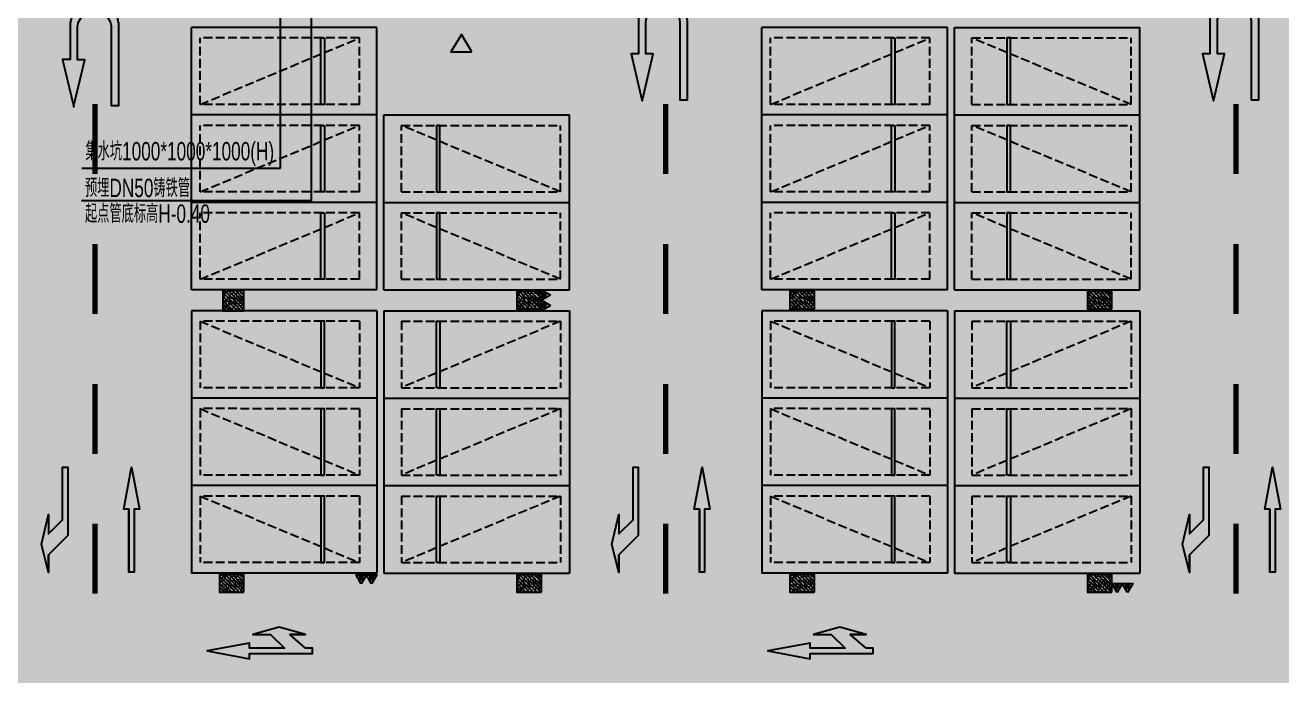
# Model space of a CAD drawing. Extents: x -1338203 to 1886333, y -530034 to 1031844.
# Drawn here: x 766907 to 802815, y -369192 to -350583 of the extents above; entities that cross this region are included whole.
import ezdxf

# ---------------------------------------------------------------- set-up
doc = ezdxf.new("R2010")
doc.units = 0
doc.header["$LTSCALE"] = 1000
doc.header["$MEASUREMENT"] = 0
doc.linetypes.add('A-001-平面B2$0$__DASH', pattern=[0.35, 0.25, -0.1])
for name, color, linetype in [('A-FIRE', 7, 'Continuous'), ('p-a-regular', 5, 'Continuous'), ('S001地下二墙柱$0$S001地下二墙柱$0$0S-CC-LINE', 52, 'Continuous'), ('S001地下二墙柱$0$S001地下二墙柱$0$0S-CW-HATCH', 251, 'Continuous'), ('S001地下二墙柱$0$S001地下二墙柱$0$0S-CW-HATCH-UP', 251, 'Continuous'), ('中心线', 42, 'Continuous'), ('地面指向箭头', 7, 'Continuous'), ('负二层消火栓$0$负二层消火栓$1$0P-EQUIP-FH', 7, 'Continuous'), ('负二层集水坑及排水沟$0$负二层集水坑及排水沟$0$0P-A-LEAD', 3, 'Continuous')]:
    doc.layers.add(name, color=color, linetype=linetype)
doc.layers.add('p-a-regular-deadend', color=6, linetype='Continuous', true_color=0xff00ff)
doc.layers.add('p-a-regular-narrow', color=7, linetype='Continuous', true_color=0x9600ff)
doc.layers.add('p-h-walkable', color=7, linetype='Continuous', lineweight=70, true_color=0xf0f0f0)
doc.styles.add('负二层集水坑及排水沟$0$负二层集水坑及排水沟$0$AAD-TXT', font='AAD-TXT.shx', dxfattribs={"width": 0.7, "height": 3, "bigfont": 'AAD-HZTXT.shx'})

# ---------------------------------------------------------------- blocks, each defined once
blk = doc.blocks.new('负二层集水坑及排水沟')
at = {"layer": '负二层集水坑及排水沟$0$负二层集水坑及排水沟$0$0P-A-LEAD'}
for p, q in [((8712, -185780), (8712, -191995)), ((7831, -186540), (7831, -191068)), ((7831, -191068), (2159, -191068)), ((8712, -191995), (2147, -191995))]:
    blk.add_line(p, q, dxfattribs=at)
at = {"layer": '负二层集水坑及排水沟$0$负二层集水坑及排水沟$0$0P-A-LEAD', "color": 7, "style": '负二层集水坑及排水沟$0$负二层集水坑及排水沟$0$AAD-TXT', "width": 0.7}
for s, p in [('集水坑1000*1000*1000(H)', (2264, -190840)), ('预埋DN50铸铁管', (2252, -191890)), ('起点管底标高H-0.40', (2252, -192625))]:
    blk.add_text(s, height=525, dxfattribs=at).set_placement(p)
blk = doc.blocks.new('负二层消火栓$0$负二层消火栓$1$$TwtSys$00000546')
h = blk.add_hatch()
h.set_pattern_fill('ANSI31', color=256, scale=200, style=0)
h.set_pattern_definition([(45, (-38543.802, -6670.83), (-17.67767, 17.67767), [])])
h.paths.add_polyline_path([(-65, 174), (65, 174), (65, 44), (-65, 44)])
for points in [[(0, 344), (-198, 0), (198, 0)], [(-65, 174), (65, 174), (65, 44), (-65, 44)]]:
    blk.add_lwpolyline(points, close=True)
blk = doc.blocks.new('负二层消火栓')
at = {"layer": '负二层消火栓$0$负二层消火栓$1$0P-EQUIP-FH', "xscale": -0.75, "yscale": 0.75, "zscale": 0.75}
for p, rotation in [((15291, -194691), 270), ((15291, -194989), 270), ((10145, -202690), 180), ((10442, -202690), 180), ((31740, -202940), 180), ((32038, -202940), 180)]:
    blk.add_blockref('负二层消火栓$0$负二层消火栓$1$$TwtSys$00000546', p, dxfattribs=dict(at, rotation=rotation))
blk = doc.blocks.new('左转或右转')
at = {"layer": '地面指向箭头'}
blk.add_hatch(color=251, dxfattribs=at).paths.add_polyline_path([(3221046, 2451667), (3221247, 2450864), (3221247, 2451366), (3221799, 2451918), (3221799, 2453874), (3221648, 2453874), (3221648, 2452369), (3221247, 2451968), (3221247, 2452519)])
at = {"layer": '地面指向箭头', "color": 251}
blk.add_lwpolyline([(3221247, 2450864), (3221046, 2451667), (3221247, 2452519), (3221247, 2451968), (3221648, 2452369), (3221648, 2453874), (3221799, 2453874), (3221799, 2451918), (3221247, 2451366), (3221247, 2450864), (3221247, 2451366)], dxfattribs=at)
blk = doc.blocks.new('JTDT')
at = {"layer": 'A-FIRE'}
h = blk.add_hatch(color=251, dxfattribs=at)
h.dxf.hatch_style = 1
h.paths.add_polyline_path([(189165, 82916), (189162, 82988), (189159, 82988), (189147, 83060), (189144, 83075), (189126, 83123), (189114, 83162), (189105, 83180), (189081, 83230), (189072, 83245), (189057, 83269), (189036, 83299), (189024, 83317), (189021, 83320), (189021, 83323), (188961, 83389), (188893, 83449), (188818, 83500), (188734, 83542), (188650, 83571), (188561, 83586), (188468, 83592), (188378, 83586), (188288, 83571), (188202, 83542), (188118, 83500), (188043, 83449), (187974, 83389), (187915, 83323), (187915, 83320), (187912, 83317), (187900, 83299), (187882, 83269), (187864, 83245), (187858, 83230), (187831, 83180), (187822, 83162), (187810, 83123), (187795, 83075), (187789, 83060), (187777, 82988), (187771, 82916), (187771, 82895), (187771, 82839), (187771, 81938), (187559, 81938), (187559, 81935), (187867, 80625), (187876, 80592), (187882, 80625), (188190, 81935), (187983, 81935), (187983, 81938), (187983, 82839), (187986, 82895), (187989, 82916), (188007, 82988), (188037, 83060), (188046, 83075), (188076, 83123), (188109, 83162), (188124, 83180), (188184, 83230), (188205, 83245), (188247, 83269), (188318, 83299), (188390, 83317), (188441, 83320), (188468, 83323), (188492, 83320), (188543, 83317), (188615, 83299), (188686, 83269), (188728, 83245), (188749, 83230), (188809, 83180), (188824, 83162), (188857, 83123), (188887, 83075), (188896, 83060), (188926, 82988), (188944, 82916), (188947, 82895), (188949, 82839), (188949, 80625), (189168, 80625), (189168, 82839), (189168, 82895)])
at = {"layer": '地面指向箭头', "color": 251, "linetype": 'Continuous'}
blk.add_lwpolyline([(189165, 82916), (189162, 82988), (189159, 82988), (189147, 83060), (189144, 83075), (189126, 83123), (189114, 83162), (189105, 83180), (189081, 83230), (189072, 83245), (189057, 83269), (189036, 83299), (189024, 83317), (189021, 83320), (189021, 83323), (188961, 83389), (188893, 83449), (188818, 83500), (188734, 83542), (188650, 83571), (188561, 83586), (188468, 83592), (188378, 83586), (188288, 83571), (188202, 83542), (188118, 83500), (188043, 83449), (187974, 83389), (187915, 83323), (187915, 83320), (187912, 83317), (187900, 83299), (187882, 83269), (187864, 83245), (187858, 83230), (187831, 83180), (187822, 83162), (187810, 83123), (187795, 83075), (187789, 83060), (187777, 82988), (187771, 82916), (187771, 82895), (187771, 82839), (187771, 81938), (187559, 81938), (187559, 81935), (187867, 80625), (187876, 80592), (187882, 80625), (188190, 81935), (187983, 81935), (187983, 81938), (187983, 82839), (187986, 82895), (187989, 82916), (188007, 82988), (188037, 83060), (188046, 83075), (188076, 83123), (188109, 83162), (188124, 83180), (188184, 83230), (188205, 83245), (188247, 83269), (188318, 83299), (188390, 83317), (188441, 83320), (188468, 83323), (188492, 83320), (188543, 83317), (188615, 83299), (188686, 83269), (188728, 83245), (188749, 83230), (188809, 83180), (188824, 83162), (188857, 83123), (188887, 83075), (188896, 83060), (188926, 82988), (188944, 82916), (188947, 82895), (188949, 82839), (188949, 80625), (189168, 80625), (189168, 82839), (189168, 82895), (189165, 82916)], dxfattribs=at)
blk = doc.blocks.new('直行')
at = {"layer": '地面指向箭头'}
blk.add_hatch(color=251, dxfattribs=at).paths.add_polyline_path([(-29241, 4059962), (-29466, 4058762), (-29316, 4058762), (-29316, 4056961), (-29166, 4056961), (-29166, 4058762), (-29016, 4058762)])
at = {"layer": '地面指向箭头', "color": 251}
blk.add_lwpolyline([(-29316, 4058762), (-29316, 4056961), (-29316, 4058762), (-29316, 4058762), (-29466, 4058762), (-29241, 4059962), (-29016, 4058762), (-29166, 4058762), (-29166, 4056961), (-29316, 4056961), (-29316, 4056961)], dxfattribs=at)
blk = doc.blocks.new('直行右转或左转')
at = {"layer": '地面指向箭头'}
blk.add_hatch(color=251, dxfattribs=at).paths.add_polyline_path([(3219528, 2452519), (3218327, 2452294), (3218327, 2452444), (3217325, 2452444), (3217726, 2452044), (3218227, 2452044), (3217476, 2451843), (3216725, 2452044), (3217175, 2452044), (3216725, 2452444), (3216524, 2452444), (3216524, 2452594), (3218327, 2452594), (3218327, 2452745)])
at = {"layer": '地面指向箭头', "color": 251}
blk.add_lwpolyline([(3216725, 2452044), (3217175, 2452044), (3216725, 2452044), (3217476, 2451843), (3218227, 2452044), (3217726, 2452044), (3217325, 2452444), (3218327, 2452444), (3218327, 2452294), (3219528, 2452519), (3218327, 2452745), (3218327, 2452594), (3216524, 2452594), (3216524, 2452444), (3216725, 2452444), (3217175, 2452044)], dxfattribs=at)
blk = doc.blocks.new('A$C3d42903c')
at = {"layer": '中心线', "color": 251, "const_width": 150}
for points in [[(356260, 176396), (356260, 174396)], [(372560, 176396), (372560, 174396)], [(388861, 176396), (388861, 174396)], [(356260, 172396), (356260, 170396)], [(372560, 172396), (372560, 170396)], [(388861, 172396), (388861, 170396)], [(356260, 168396), (356260, 166396)], [(372560, 168396), (372560, 166396)], [(388861, 168396), (388861, 166396)], [(356260, 164396), (356260, 162396)], [(372560, 164396), (372560, 162396)], [(388861, 164396), (388861, 162396)]]:
    blk.add_lwpolyline(points, dxfattribs=at)
at = {"layer": '地面指向箭头', "color": 251}
for name, p in [('JTDT', (167773, 95732)), ('JTDT', (184015, 95899)), ('JTDT', (200342, 95899)), ('直行', (386543, -3893949)), ('直行', (402842, -3893949)), ('直行', (419143, -3893949))]:
    blk.add_blockref(name, p, dxfattribs=at)
at = {"layer": '地面指向箭头', "color": 251, "linetype": 'Continuous'}
for p in [(-2866319, -2287857), (-2850019, -2287857), (-2833719, -2287857)]:
    blk.add_blockref('左转或右转', p, dxfattribs=at)
at = {"layer": '地面指向箭头', "color": 251, "linetype": 'Continuous', "rotation": 180}
for p in [(3578994, 2613279), (3595013, 2613279)]:
    blk.add_blockref('直行右转或左转', p, dxfattribs=at)
blk = doc.blocks.new('A$Cb720460c')
at = {"layer": '地面指向箭头'}
h = blk.add_hatch(color=251, dxfattribs=at)
h.dxf.hatch_style = 1
h.paths.add_polyline_path([(367025, 177892), (366725, 178392), (366425, 177892)])
at = {"layer": '地面指向箭头', "color": 251, "flags": 128}
blk.add_lwpolyline([(367025, 177892), (366725, 178392), (366425, 177892), (367025, 177892)], dxfattribs=at)

msp = doc.modelspace()

# ---------------------------------------------------------------- hatches: boundary and pattern name
at = {"layer": 'p-h-walkable', "ltscale": 0.002}
h = msp.add_hatch(color=256, dxfattribs=at)
h.dxf.hatch_style = 1
h.paths.add_polyline_path([(728556.4, -320761.3), (728556.4, -348211.5), (746356.3, -348211.5), (750916.3, -338175), (842896.3, -338175), (843211.3, -349155), (839116.3, -349155), (839116.3, -377051.5), (864906.4, -377051.5), (864906.4, -390806.6), (875856.3, -395571.5), (875856.3, -404751.5), (834560.3, -404751.5), (839142.7, -442064.3), (869465.2, -438340.4), (871163.2, -452166.5), (873704.1, -451854.5), (877328.6, -464960.4), (761876, -479139.1), (761132.9, -468418.3), (764950.6, -465209), (763252.8, -451384.3), (799242.4, -446964.4), (793807.3, -404751.5), (750756.3, -404751.5), (751556.3, -388855), (648066.6, -388604.4), (648066.6, -380374.4), (641016.6, -380374.4), (641512.3, -365348.2), (660006.6, -364574.4), (660306.6, -340846.8), (656406.6, -340846.8), (656406.6, -336396.8), (656656.4, -340532.4), (656406.4, -332417.4), (712156.4, -332417.4), (712080.9, -320761.3)])
at = {"layer": 'S001地下二墙柱$0$S001地下二墙柱$0$0S-CW-HATCH'}
h = msp.add_hatch(color=256, dxfattribs=at)
h.dxf.hatch_style = 1
h.paths.add_polyline_path([(773156.5, -358750.9), (773156.6, -358150.9), (772556.6, -358150.9), (772556.5, -358750.9)])
h = msp.add_hatch(color=256, dxfattribs=at)
h.dxf.hatch_style = 1
h.paths.add_polyline_path([(781656.6, -358700.9), (781656.6, -358200.9), (780956.6, -358200.9), (780956.6, -358700.9)])
h = msp.add_hatch(color=256, dxfattribs=at)
h.dxf.hatch_style = 1
h.paths.add_polyline_path([(789456.6, -358700.9), (789456.6, -358200.9), (788756.6, -358200.9), (788756.6, -358700.9)])
h = msp.add_hatch(color=256, dxfattribs=at)
h.dxf.hatch_style = 1
h.paths.add_polyline_path([(797956.6, -358700.9), (797956.6, -358200.9), (797256.6, -358200.9), (797256.6, -358700.9)])
h = msp.add_hatch(color=256, dxfattribs=at)
h.dxf.hatch_style = 1
h.paths.add_polyline_path([(773156.5, -366800.9), (773156.5, -366300.9), (772456.5, -366300.9), (772456.5, -366800.9)])
h = msp.add_hatch(color=256, dxfattribs=at)
h.dxf.hatch_style = 1
h.paths.add_polyline_path([(781656.6, -366800.9), (781656.6, -366300.9), (780956.6, -366300.9), (780956.6, -366800.9)])
h = msp.add_hatch(color=256, dxfattribs=at)
h.dxf.hatch_style = 1
h.paths.add_polyline_path([(789456.6, -366800.9), (789456.6, -366300.9), (788756.6, -366300.9), (788756.6, -366800.9)])
h = msp.add_hatch(color=256, dxfattribs=at)
h.dxf.hatch_style = 1
h.paths.add_polyline_path([(797956.6, -366800.9), (797956.6, -366300.9), (797256.6, -366300.9), (797256.6, -366800.9)])
at = {"layer": 'S001地下二墙柱$0$S001地下二墙柱$0$0S-CW-HATCH-UP'}
h = msp.add_hatch(dxfattribs=at)
h.set_pattern_fill('钢筋混凝土', color=256, scale=30, angle=-90)
h.set_pattern_definition([(315, (782108.21, -391011.66), (53.03301, 53.03301), []), (320, (782108.21, -391011.66), (-18.8256, -215.1781), [22.5, -247.5]), (265, (782108.21, -391011.66), (225.6576, 41.6254), [18, -198]), (10.4514, (782106.64, -391029.6), (206.8319, -173.5528), [19.122, -210.3426]), (316.1842, (782168.2, -391011.66), (-49.6557, -320.1723), [33.75, -371.25]), (6.6356, (782164.07, -391038.34), (292.2354, -280.3988), [28.683, -315.514]), (261.1842, (782168.2, -391011.66), (292.2356, -280.3986), [27, -297]), (291, (782153.21, -391041.66), (-120.7857, -179.0721), [22.5, -247.5]), (236, (782153.21, -391041.66), (217.545, -72.9946), [18, -198]), (341.4514, (782143.15, -391056.58), (96.7591, -252.0668), [19.122, -210.3426]), (307.5, (782108.21, -391011.66), (99.86816, -3.64796), [0, -195.6, 0, -201, 0, -198.75]), (277.5, (782108.21, -391011.66), (118.3235, -78.92086), [0, -114.6, 0, -191.1, 0, -75.75]), (237.5, (782108.21, -390944.76), (-6.76646, -160.14673), [0, -75, 0, -234, 0, -310.5]), (227.5, (782108.21, -390914.76), (30.0315, -174.95585), [0, -97.5, 0, -155.4, 0, -220.5])])
h.paths.add_polyline_path([(773156.5, -358750.9), (773156.6, -358150.9), (772556.6, -358150.9), (772556.5, -358750.9)])
h = msp.add_hatch(dxfattribs=at)
h.set_pattern_fill('钢筋混凝土', color=256, scale=30, angle=-90)
h.set_pattern_definition([(315, (790508.33, -391011.66), (53.03301, 53.03301), []), (320, (790508.33, -391011.66), (-18.8256, -215.1781), [22.5, -247.5]), (265, (790508.33, -391011.66), (225.6576, 41.6254), [18, -198]), (10.4514, (790506.76, -391029.6), (206.8319, -173.5528), [19.122, -210.3426]), (316.1842, (790568.33, -391011.66), (-49.6557, -320.1723), [33.75, -371.25]), (6.6356, (790564.2, -391038.34), (292.2354, -280.3988), [28.683, -315.514]), (261.1842, (790568.33, -391011.66), (292.2356, -280.3986), [27, -297]), (291, (790553.33, -391041.66), (-120.7857, -179.0721), [22.5, -247.5]), (236, (790553.33, -391041.66), (217.545, -72.9946), [18, -198]), (341.4514, (790543.27, -391056.58), (96.7591, -252.0668), [19.122, -210.3426]), (307.5, (790508.33, -391011.66), (99.86816, -3.64796), [0, -195.6, 0, -201, 0, -198.75]), (277.5, (790508.33, -391011.66), (118.3235, -78.92086), [0, -114.6, 0, -191.1, 0, -75.75]), (237.5, (790508.33, -390944.76), (-6.76646, -160.14673), [0, -75, 0, -234, 0, -310.5]), (227.5, (790508.33, -390914.76), (30.0315, -174.95585), [0, -97.5, 0, -155.4, 0, -220.5])])
h.paths.add_polyline_path([(781656.6, -358700.9), (781656.6, -358200.9), (780956.6, -358200.9), (780956.6, -358700.9)])
h = msp.add_hatch(dxfattribs=at)
h.set_pattern_fill('钢筋混凝土', color=256, scale=30, angle=-90)
h.set_pattern_definition([(315, (798408.335, -391011.66), (53.03301, 53.03301), []), (320, (798408.34, -391011.66), (-18.8256, -215.1781), [22.5, -247.5]), (265, (798408.34, -391011.66), (225.6576, 41.6254), [18, -198]), (10.4514, (798406.77, -391029.6), (206.8319, -173.5528), [19.122, -210.3426]), (316.1842, (798468.34, -391011.66), (-49.6557, -320.1723), [33.75, -371.25]), (6.6356, (798464.2, -391038.34), (292.2354, -280.3988), [28.683, -315.514]), (261.1842, (798468.34, -391011.66), (292.2356, -280.3986), [27, -297]), (291, (798453.34, -391041.66), (-120.7857, -179.0721), [22.5, -247.5]), (236, (798453.34, -391041.66), (217.545, -72.9946), [18, -198]), (341.4514, (798443.27, -391056.58), (96.7591, -252.0668), [19.122, -210.3426]), (307.5, (798408.335, -391011.66), (99.86816, -3.64796), [0, -195.6, 0, -201, 0, -198.75]), (277.5, (798408.34, -391011.66), (118.3235, -78.92086), [0, -114.6, 0, -191.1, 0, -75.75]), (237.5, (798408.335, -390944.76), (-6.76646, -160.14673), [0, -75, 0, -234, 0, -310.5]), (227.5, (798408.34, -390914.76), (30.0315, -174.95585), [0, -97.5, 0, -155.4, 0, -220.5])])
h.paths.add_polyline_path([(789456.6, -358700.9), (789456.6, -358200.9), (788756.6, -358200.9), (788756.6, -358700.9)])
h = msp.add_hatch(dxfattribs=at)
h.set_pattern_fill('钢筋混凝土', color=256, scale=30, angle=-90)
h.set_pattern_definition([(315, (806808.33, -391011.66), (53.03301, 53.03301), []), (320, (806808.33, -391011.66), (-18.8256, -215.1781), [22.5, -247.5]), (265, (806808.33, -391011.66), (225.6576, 41.6254), [18, -198]), (10.4514, (806806.76, -391029.6), (206.8319, -173.5528), [19.122, -210.3426]), (316.1842, (806868.33, -391011.66), (-49.6557, -320.1723), [33.75, -371.25]), (6.6356, (806864.2, -391038.34), (292.2354, -280.3988), [28.683, -315.514]), (261.1842, (806868.33, -391011.66), (292.2356, -280.3986), [27, -297]), (291, (806853.33, -391041.66), (-120.7857, -179.0721), [22.5, -247.5]), (236, (806853.33, -391041.66), (217.545, -72.9946), [18, -198]), (341.4514, (806843.27, -391056.58), (96.7591, -252.0668), [19.122, -210.3426]), (307.5, (806808.33, -391011.66), (99.86816, -3.64796), [0, -195.6, 0, -201, 0, -198.75]), (277.5, (806808.33, -391011.66), (118.3235, -78.92086), [0, -114.6, 0, -191.1, 0, -75.75]), (237.5, (806808.33, -390944.76), (-6.76646, -160.14673), [0, -75, 0, -234, 0, -310.5]), (227.5, (806808.33, -390914.76), (30.0315, -174.95585), [0, -97.5, 0, -155.4, 0, -220.5])])
h.paths.add_polyline_path([(797956.6, -358700.9), (797956.6, -358200.9), (797256.6, -358200.9), (797256.6, -358700.9)])
h = msp.add_hatch(dxfattribs=at)
h.set_pattern_fill('钢筋混凝土', color=256, scale=30, angle=-90)
h.set_pattern_definition([(315, (782108.21, -399111.66), (53.03301, 53.03301), []), (320, (782108.21, -399111.66), (-18.8256, -215.1781), [22.5, -247.5]), (265, (782108.21, -399111.66), (225.6576, 41.6254), [18, -198]), (10.4514, (782106.64, -399129.6), (206.8319, -173.5528), [19.122, -210.3426]), (316.1842, (782168.2, -399111.66), (-49.6557, -320.1723), [33.75, -371.25]), (6.6356, (782164.07, -399138.34), (292.2354, -280.3988), [28.683, -315.514]), (261.1842, (782168.2, -399111.66), (292.2356, -280.3986), [27, -297]), (291, (782153.21, -399141.66), (-120.7857, -179.0721), [22.5, -247.5]), (236, (782153.21, -399141.66), (217.545, -72.9946), [18, -198]), (341.4514, (782143.15, -399156.58), (96.7591, -252.0668), [19.122, -210.3426]), (307.5, (782108.21, -399111.66), (99.86816, -3.64796), [0, -195.6, 0, -201, 0, -198.75]), (277.5, (782108.21, -399111.66), (118.3235, -78.92086), [0, -114.6, 0, -191.1, 0, -75.75]), (237.5, (782108.21, -399044.76), (-6.76646, -160.14673), [0, -75, 0, -234, 0, -310.5]), (227.5, (782108.21, -399014.76), (30.0315, -174.95585), [0, -97.5, 0, -155.4, 0, -220.5])])
h.paths.add_polyline_path([(773156.5, -366800.9), (773156.5, -366300.9), (772456.5, -366300.9), (772456.5, -366800.9)])
h = msp.add_hatch(dxfattribs=at)
h.set_pattern_fill('钢筋混凝土', color=256, scale=30, angle=-90)
h.set_pattern_definition([(315, (790508.33, -399111.66), (53.03301, 53.03301), []), (320, (790508.33, -399111.66), (-18.8256, -215.1781), [22.5, -247.5]), (265, (790508.33, -399111.66), (225.6576, 41.6254), [18, -198]), (10.4514, (790506.76, -399129.6), (206.8319, -173.5528), [19.122, -210.3426]), (316.1842, (790568.33, -399111.66), (-49.6557, -320.1723), [33.75, -371.25]), (6.6356, (790564.2, -399138.34), (292.2354, -280.3988), [28.683, -315.514]), (261.1842, (790568.33, -399111.66), (292.2356, -280.3986), [27, -297]), (291, (790553.33, -399141.66), (-120.7857, -179.0721), [22.5, -247.5]), (236, (790553.33, -399141.66), (217.545, -72.9946), [18, -198]), (341.4514, (790543.27, -399156.58), (96.7591, -252.0668), [19.122, -210.3426]), (307.5, (790508.33, -399111.66), (99.86816, -3.64796), [0, -195.6, 0, -201, 0, -198.75]), (277.5, (790508.33, -399111.66), (118.3235, -78.92086), [0, -114.6, 0, -191.1, 0, -75.75]), (237.5, (790508.33, -399044.76), (-6.76646, -160.14673), [0, -75, 0, -234, 0, -310.5]), (227.5, (790508.33, -399014.76), (30.0315, -174.95585), [0, -97.5, 0, -155.4, 0, -220.5])])
h.paths.add_polyline_path([(781656.6, -366800.9), (781656.6, -366300.9), (780956.6, -366300.9), (780956.6, -366800.9)])
h = msp.add_hatch(dxfattribs=at)
h.set_pattern_fill('钢筋混凝土', color=256, scale=30, angle=-90)
h.set_pattern_definition([(315, (798408.33, -399111.66), (53.03301, 53.03301), []), (320, (798408.33, -399111.66), (-18.8256, -215.1781), [22.5, -247.5]), (265, (798408.33, -399111.66), (225.6576, 41.6254), [18, -198]), (10.4514, (798406.76, -399129.6), (206.8319, -173.5528), [19.122, -210.3426]), (316.1842, (798468.33, -399111.66), (-49.6557, -320.1723), [33.75, -371.25]), (6.6356, (798464.2, -399138.34), (292.2354, -280.3988), [28.683, -315.514]), (261.1842, (798468.33, -399111.66), (292.2356, -280.3986), [27, -297]), (291, (798453.33, -399141.66), (-120.7857, -179.0721), [22.5, -247.5]), (236, (798453.33, -399141.66), (217.545, -72.9946), [18, -198]), (341.4514, (798443.27, -399156.58), (96.7591, -252.0668), [19.122, -210.3426]), (307.5, (798408.33, -399111.66), (99.86816, -3.64796), [0, -195.6, 0, -201, 0, -198.75]), (277.5, (798408.33, -399111.66), (118.3235, -78.92086), [0, -114.6, 0, -191.1, 0, -75.75]), (237.5, (798408.33, -399044.76), (-6.76646, -160.14673), [0, -75, 0, -234, 0, -310.5]), (227.5, (798408.33, -399014.76), (30.0315, -174.95585), [0, -97.5, 0, -155.4, 0, -220.5])])
h.paths.add_polyline_path([(789456.6, -366800.9), (789456.6, -366300.9), (788756.6, -366300.9), (788756.6, -366800.9)])
h = msp.add_hatch(dxfattribs=at)
h.set_pattern_fill('钢筋混凝土', color=256, scale=30, angle=-90)
h.set_pattern_definition([(315, (806808.33, -399111.66), (53.03301, 53.03301), []), (320, (806808.33, -399111.66), (-18.8256, -215.1781), [22.5, -247.5]), (265, (806808.33, -399111.66), (225.6576, 41.6254), [18, -198]), (10.4514, (806806.76, -399129.6), (206.8319, -173.5528), [19.122, -210.3426]), (316.1842, (806868.33, -399111.66), (-49.6557, -320.1723), [33.75, -371.25]), (6.6356, (806864.2, -399138.34), (292.2354, -280.3988), [28.683, -315.514]), (261.1842, (806868.33, -399111.66), (292.2356, -280.3986), [27, -297]), (291, (806853.33, -399141.66), (-120.7857, -179.0721), [22.5, -247.5]), (236, (806853.33, -399141.66), (217.545, -72.9946), [18, -198]), (341.4514, (806843.27, -399156.58), (96.7591, -252.0668), [19.122, -210.3426]), (307.5, (806808.33, -399111.66), (99.86816, -3.64796), [0, -195.6, 0, -201, 0, -198.75]), (277.5, (806808.33, -399111.66), (118.3235, -78.92086), [0, -114.6, 0, -191.1, 0, -75.75]), (237.5, (806808.33, -399044.76), (-6.76646, -160.14673), [0, -75, 0, -234, 0, -310.5]), (227.5, (806808.33, -399014.76), (30.0315, -174.95585), [0, -97.5, 0, -155.4, 0, -220.5])])
h.paths.add_polyline_path([(797956.6, -366800.9), (797956.6, -366300.9), (797256.6, -366300.9), (797256.6, -366800.9)])

# ---------------------------------------------------------------- linework, layer by layer
for p, q in [((776956.4, -350650.4), (771656.4, -350650.9)), ((771656.6, -353150.9), (771656.4, -350650.9)), ((776956.6, -353150.4), (776956.4, -350650.4)), ((793256.4, -350650.4), (787956.4, -350650.9)), ((787956.6, -353150.9), (787956.4, -350650.9)), ((793256.6, -353150.4), (793256.4, -350650.4)), ((793456.6, -353150.4), (793456.8, -350650.4)), ((793456.8, -350650.4), (798756.8, -350650.9)), ((798756.6, -353150.9), (798756.8, -350650.9)), ((776956.4, -353150.4), (771656.4, -353150.9)), ((771656.6, -355650.9), (771656.4, -353150.9)), ((776956.6, -353150.4), (771656.6, -353150.9)), ((776956.6, -355650.4), (776956.4, -353150.4)), ((777156.6, -355650.4), (777156.8, -353150.4)), ((777156.8, -353150.4), (782456.8, -353150.9)), ((782456.6, -355650.9), (782456.8, -353150.9)), ((793256.4, -353150.4), (787956.4, -353150.9)), ((787956.6, -355650.9), (787956.4, -353150.9)), ((793256.6, -353150.4), (787956.6, -353150.9)), ((793256.6, -355650.4), (793256.4, -353150.4)), ((793456.6, -353150.4), (798756.6, -353150.9)), ((793456.6, -355650.4), (793456.8, -353150.4)), ((793456.8, -353150.4), (798756.8, -353150.9)), ((798756.6, -355650.9), (798756.8, -353150.9)), ((776956.4, -355650.4), (771656.4, -355650.9)), ((771656.6, -358150.9), (771656.4, -355650.9)), ((776956.6, -355650.4), (771656.6, -355650.9)), ((776956.6, -358150.4), (776956.4, -355650.4)), ((777156.6, -358150.4), (777156.8, -355650.4)), ((777156.6, -355650.4), (782456.6, -355650.9)), ((777156.8, -355650.4), (782456.8, -355650.9)), ((782456.6, -358150.9), (782456.8, -355650.9)), ((793256.4, -355650.4), (787956.4, -355650.9)), ((787956.6, -358150.9), (787956.4, -355650.9)), ((793256.6, -355650.4), (787956.6, -355650.9)), ((793256.6, -358150.4), (793256.4, -355650.4)), ((793456.6, -355650.4), (798756.6, -355650.9)), ((793456.6, -358150.4), (793456.8, -355650.4)), ((793456.8, -355650.4), (798756.8, -355650.9)), ((798756.6, -358150.9), (798756.8, -355650.9)), ((776956.6, -358150.4), (771656.6, -358150.9)), ((777156.6, -358150.4), (782456.6, -358150.9)), ((793256.6, -358150.4), (787956.6, -358150.9)), ((793456.6, -358150.4), (798756.6, -358150.9)), ((771656.6, -358750.4), (771656.4, -361250.4)), ((776956.6, -358750.9), (771656.6, -358750.4)), ((776956.6, -358750.9), (776956.4, -361250.9)), ((777156.6, -358750.9), (782456.6, -358750.4)), ((777156.6, -358750.9), (777156.8, -361250.9)), ((782456.6, -358750.4), (782456.8, -361250.4)), ((787956.6, -358750.4), (787956.4, -361250.4)), ((793256.6, -358750.9), (787956.6, -358750.4)), ((793256.6, -358750.9), (793256.4, -361250.9)), ((793456.6, -358750.9), (798756.6, -358750.4)), ((793456.6, -358750.9), (793456.8, -361250.9)), ((798756.6, -358750.4), (798756.8, -361250.4)), ((776956.4, -361250.9), (771656.4, -361250.4)), ((771656.6, -361250.4), (771656.4, -363750.4)), ((776956.6, -361250.9), (771656.6, -361250.4)), ((776956.6, -361250.9), (776956.4, -363750.9)), ((777156.6, -361250.9), (782456.6, -361250.4)), ((777156.6, -361250.9), (777156.8, -363750.9)), ((777156.8, -361250.9), (782456.8, -361250.4)), ((782456.6, -361250.4), (782456.8, -363750.4)), ((793256.4, -361250.9), (787956.4, -361250.4)), ((787956.6, -361250.4), (787956.4, -363750.4)), ((793256.6, -361250.9), (787956.6, -361250.4)), ((793256.6, -361250.9), (793256.4, -363750.9)), ((793456.6, -361250.9), (798756.6, -361250.4)), ((793456.6, -361250.9), (793456.8, -363750.9)), ((793456.8, -361250.9), (798756.8, -361250.4)), ((798756.6, -361250.4), (798756.8, -363750.4)), ((776956.4, -363750.9), (771656.4, -363750.4)), ((771656.6, -363750.4), (771656.4, -366250.4)), ((776956.6, -363750.9), (771656.6, -363750.4)), ((776956.6, -363750.9), (776956.4, -366250.9)), ((777156.6, -363750.9), (782456.6, -363750.4)), ((777156.6, -363750.9), (777156.8, -366250.9)), ((777156.8, -363750.9), (782456.8, -363750.4)), ((782456.6, -363750.4), (782456.8, -366250.4)), ((793256.4, -363750.9), (787956.4, -363750.4)), ((787956.6, -363750.4), (787956.4, -366250.4)), ((793256.6, -363750.9), (787956.6, -363750.4)), ((793256.6, -363750.9), (793256.4, -366250.9)), ((793456.6, -363750.9), (798756.6, -363750.4)), ((793456.6, -363750.9), (793456.8, -366250.9)), ((793456.8, -363750.9), (798756.8, -363750.4)), ((798756.6, -363750.4), (798756.8, -366250.4)), ((776956.4, -366250.9), (771656.4, -366250.4)), ((777156.8, -366250.9), (782456.8, -366250.4)), ((793256.4, -366250.9), (787956.4, -366250.4)), ((793456.8, -366250.9), (798756.8, -366250.4))]:
    msp.add_line(p, q)
at = {"linetype": 'A-001-平面B2$0$__DASH'}
for p, q in [((776456.4, -350950.4), (771906.4, -350950.8)), ((771906.6, -352850.8), (771906.4, -350950.8)), ((776456.6, -352850.4), (776456.4, -350950.4)), ((792756.4, -350950.4), (788206.4, -350950.8)), ((788206.6, -352850.8), (788206.4, -350950.8)), ((792756.6, -352850.4), (792756.4, -350950.4)), ((793956.6, -352850.4), (793956.8, -350950.4)), ((793956.8, -350950.4), (798506.8, -350950.8)), ((798506.6, -352850.8), (798506.8, -350950.8)), ((776456.6, -352850.4), (771906.6, -352850.8)), ((792756.6, -352850.4), (788206.6, -352850.8)), ((793956.6, -352850.4), (798506.6, -352850.8)), ((776456.4, -353450.4), (771906.4, -353450.8)), ((771906.6, -355350.8), (771906.4, -353450.8)), ((776456.6, -355350.4), (776456.4, -353450.4)), ((777656.6, -355350.4), (777656.8, -353450.4)), ((777656.8, -353450.4), (782206.8, -353450.8)), ((782206.6, -355350.8), (782206.8, -353450.8)), ((792756.4, -353450.4), (788206.4, -353450.8)), ((788206.6, -355350.8), (788206.4, -353450.8)), ((792756.6, -355350.4), (792756.4, -353450.4)), ((793956.6, -355350.4), (793956.8, -353450.4)), ((793956.8, -353450.4), (798506.8, -353450.8)), ((798506.6, -355350.8), (798506.8, -353450.8)), ((776456.6, -355350.4), (771906.6, -355350.8)), ((777656.6, -355350.4), (782206.6, -355350.8)), ((792756.6, -355350.4), (788206.6, -355350.8)), ((793956.6, -355350.4), (798506.6, -355350.8)), ((776456.4, -355950.4), (771906.4, -355950.8)), ((771906.6, -357850.8), (771906.4, -355950.8)), ((776456.6, -357850.4), (776456.4, -355950.4)), ((777656.6, -357850.4), (777656.8, -355950.4)), ((777656.8, -355950.4), (782206.8, -355950.8)), ((782206.6, -357850.8), (782206.8, -355950.8)), ((792756.4, -355950.4), (788206.4, -355950.8)), ((788206.6, -357850.8), (788206.4, -355950.8)), ((792756.6, -357850.4), (792756.4, -355950.4)), ((793956.6, -357850.4), (793956.8, -355950.4)), ((793956.8, -355950.4), (798506.8, -355950.8)), ((798506.6, -357850.8), (798506.8, -355950.8)), ((776456.6, -357850.4), (771906.6, -357850.8)), ((777656.6, -357850.4), (782206.6, -357850.8)), ((792756.6, -357850.4), (788206.6, -357850.8)), ((793956.6, -357850.4), (798506.6, -357850.8)), ((771906.6, -359050.4), (771906.4, -360950.4)), ((776456.6, -359050.8), (771906.6, -359050.4)), ((776456.6, -359050.8), (776456.4, -360950.8)), ((777656.6, -359050.8), (782206.6, -359050.4)), ((777656.6, -359050.8), (777656.8, -360950.8)), ((782206.6, -359050.4), (782206.8, -360950.4)), ((788206.6, -359050.4), (788206.4, -360950.4)), ((792756.6, -359050.8), (788206.6, -359050.4)), ((792756.6, -359050.8), (792756.4, -360950.8)), ((793956.6, -359050.8), (798506.6, -359050.4)), ((793956.6, -359050.8), (793956.8, -360950.8)), ((798506.6, -359050.4), (798506.8, -360950.4)), ((776456.4, -360950.8), (771906.4, -360950.4)), ((777656.8, -360950.8), (782206.8, -360950.4)), ((792756.4, -360950.8), (788206.4, -360950.4)), ((793956.8, -360950.8), (798506.8, -360950.4)), ((771906.6, -361550.4), (771906.4, -363450.4)), ((776456.6, -361550.8), (771906.6, -361550.4)), ((776456.6, -361550.8), (776456.4, -363450.8)), ((777656.6, -361550.8), (782206.6, -361550.4)), ((777656.6, -361550.8), (777656.8, -363450.8)), ((782206.6, -361550.4), (782206.8, -363450.4)), ((788206.6, -361550.4), (788206.4, -363450.4)), ((792756.6, -361550.8), (788206.6, -361550.4)), ((792756.6, -361550.8), (792756.4, -363450.8)), ((793956.6, -361550.8), (798506.6, -361550.4)), ((793956.6, -361550.8), (793956.8, -363450.8)), ((798506.6, -361550.4), (798506.8, -363450.4)), ((776456.4, -363450.8), (771906.4, -363450.4)), ((777656.8, -363450.8), (782206.8, -363450.4)), ((792756.4, -363450.8), (788206.4, -363450.4)), ((793956.8, -363450.8), (798506.8, -363450.4)), ((771906.6, -364050.4), (771906.4, -365950.4)), ((776456.6, -364050.8), (771906.6, -364050.4)), ((776456.6, -364050.8), (776456.4, -365950.8)), ((777656.6, -364050.8), (782206.6, -364050.4)), ((777656.6, -364050.8), (777656.8, -365950.8)), ((782206.6, -364050.4), (782206.8, -365950.4)), ((788206.6, -364050.4), (788206.4, -365950.4)), ((792756.6, -364050.8), (788206.6, -364050.4)), ((792756.6, -364050.8), (792756.4, -365950.8)), ((793956.6, -364050.8), (798506.6, -364050.4)), ((793956.6, -364050.8), (793956.8, -365950.8)), ((798506.6, -364050.4), (798506.8, -365950.4)), ((776456.4, -365950.8), (771906.4, -365950.4)), ((777656.8, -365950.8), (782206.8, -365950.4)), ((792756.4, -365950.8), (788206.4, -365950.4)), ((793956.8, -365950.8), (798506.8, -365950.4))]:
    msp.add_line(p, q, dxfattribs=at)
for points in [[(771906.6, -352850.8), (776456.4, -350950.4)], [(788206.6, -352850.8), (792756.4, -350950.4)], [(798506.6, -352850.8), (793956.8, -350950.4)], [(771906.6, -355350.8), (776456.4, -353450.4)], [(782206.6, -355350.8), (777656.8, -353450.4)], [(788206.6, -355350.8), (792756.4, -353450.4)], [(798506.6, -355350.8), (793956.8, -353450.4)], [(771906.6, -357850.8), (776456.4, -355950.4)], [(782206.6, -357850.8), (777656.8, -355950.4)], [(788206.6, -357850.8), (792756.4, -355950.4)], [(798506.6, -357850.8), (793956.8, -355950.4)], [(771906.6, -359050.4), (776456.4, -360950.8)], [(782206.6, -359050.4), (777656.8, -360950.8)], [(788206.6, -359050.4), (792756.4, -360950.8)], [(798506.6, -359050.4), (793956.8, -360950.8)], [(771906.6, -361550.4), (776456.4, -363450.8)], [(782206.6, -361550.4), (777656.8, -363450.8)], [(788206.6, -361550.4), (792756.4, -363450.8)], [(798506.6, -361550.4), (793956.8, -363450.8)], [(771906.6, -364050.4), (776456.4, -365950.8)], [(782206.6, -364050.4), (777656.8, -365950.8)], [(788206.6, -364050.4), (792756.4, -365950.8)], [(798506.6, -364050.4), (793956.8, -365950.8)]]:
    msp.add_lwpolyline(points, dxfattribs=at)
for points in [[(775456.4, -350950.5), (775456.6, -352850.5), (775356.6, -352850.5), (775356.4, -350950.5)], [(791756.4, -350950.5), (791756.6, -352850.5), (791656.6, -352850.5), (791656.4, -350950.5)], [(794956.8, -350950.5), (794956.6, -352850.5), (795056.6, -352850.5), (795056.8, -350950.5)], [(775456.4, -353450.5), (775456.6, -355350.5), (775356.6, -355350.5), (775356.4, -353450.5)], [(778656.8, -353450.5), (778656.6, -355350.5), (778756.6, -355350.5), (778756.8, -353450.5)], [(791756.4, -353450.5), (791756.6, -355350.5), (791656.6, -355350.5), (791656.4, -353450.5)], [(794956.8, -353450.5), (794956.6, -355350.5), (795056.6, -355350.5), (795056.8, -353450.5)], [(775456.4, -355950.5), (775456.6, -357850.5), (775356.6, -357850.5), (775356.4, -355950.5)], [(778656.8, -355950.5), (778656.6, -357850.5), (778756.6, -357850.5), (778756.8, -355950.5)], [(791756.4, -355950.5), (791756.6, -357850.5), (791656.6, -357850.5), (791656.4, -355950.5)], [(794956.8, -355950.5), (794956.6, -357850.5), (795056.6, -357850.5), (795056.8, -355950.5)], [(775456.4, -360950.8), (775456.6, -359050.8), (775356.6, -359050.7), (775356.4, -360950.7)], [(778656.8, -360950.8), (778656.6, -359050.8), (778756.6, -359050.7), (778756.8, -360950.7)], [(791756.4, -360950.8), (791756.6, -359050.8), (791656.6, -359050.7), (791656.4, -360950.7)], [(794956.8, -360950.8), (794956.6, -359050.8), (795056.6, -359050.7), (795056.8, -360950.7)], [(775456.4, -363450.8), (775456.6, -361550.8), (775356.6, -361550.7), (775356.4, -363450.7)], [(778656.8, -363450.8), (778656.6, -361550.8), (778756.6, -361550.7), (778756.8, -363450.7)], [(791756.4, -363450.8), (791756.6, -361550.8), (791656.6, -361550.7), (791656.4, -363450.7)], [(794956.8, -363450.8), (794956.6, -361550.8), (795056.6, -361550.7), (795056.8, -363450.7)], [(775456.4, -365950.8), (775456.6, -364050.8), (775356.6, -364050.7), (775356.4, -365950.7)], [(778656.8, -365950.8), (778656.6, -364050.8), (778756.6, -364050.7), (778756.8, -365950.7)], [(791756.4, -365950.8), (791756.6, -364050.8), (791656.6, -364050.7), (791656.4, -365950.7)], [(794956.8, -365950.8), (794956.6, -364050.8), (795056.6, -364050.7), (795056.8, -365950.7)]]:
    msp.add_lwpolyline(points, close=True)
at = {"layer": 'p-a-regular', "ltscale": 0.002, "const_width": 1000}
for points in [[(782206.7, -354400.8), (777656.7, -354400.4)], [(788206.5, -354400.8), (792756.5, -354400.4)], [(798506.7, -354400.8), (793956.7, -354400.4)], [(771906.5, -356900.8), (776456.5, -356900.4)], [(782206.7, -356900.8), (777656.7, -356900.4)], [(788206.5, -356900.8), (792756.5, -356900.4)], [(798506.7, -356900.8), (793956.7, -356900.4)], [(771906.5, -360000.4), (776456.5, -360000.8)], [(782206.7, -360000.4), (777656.7, -360000.8)], [(788206.5, -360000.4), (792756.5, -360000.8)], [(798506.7, -360000.4), (793956.7, -360000.8)], [(771906.5, -365000.4), (776456.5, -365000.8)], [(782206.7, -365000.4), (777656.7, -365000.8)], [(788206.5, -365000.4), (792756.5, -365000.8)], [(798506.7, -365000.4), (793956.7, -365000.8)]]:
    msp.add_lwpolyline(points, dxfattribs=at)
at = {"layer": 'p-a-regular-deadend', "ltscale": 0.002, "const_width": 1000}
for points in [[(771906.5, -351900.8), (776456.5, -351900.4)], [(788206.5, -351900.8), (792756.5, -351900.4)], [(798506.7, -351900.8), (793956.7, -351900.4)], [(771906.5, -354400.8), (776456.5, -354400.4)]]:
    msp.add_lwpolyline(points, dxfattribs=at)
at = {"layer": 'p-a-regular-narrow', "ltscale": 0.002, "const_width": 1000}
for points in [[(771906.5, -362500.4), (776456.5, -362500.8)], [(782206.7, -362500.4), (777656.7, -362500.8)], [(788206.5, -362500.4), (792756.5, -362500.8)], [(798506.7, -362500.4), (793956.7, -362500.8)]]:
    msp.add_lwpolyline(points, dxfattribs=at)
at = {"layer": 'S001地下二墙柱$0$S001地下二墙柱$0$0S-CC-LINE', "color": 3}
msp.add_lwpolyline([(773156.5, -358750.9), (773156.6, -358150.9), (772556.6, -358150.9), (772556.5, -358750.9)], close=True, dxfattribs=at)
at = {"layer": 'S001地下二墙柱$0$S001地下二墙柱$0$0S-CC-LINE', "color": 4}
for points in [[(781656.6, -358700.9), (781656.6, -358200.9), (780956.6, -358200.9), (780956.6, -358700.9)], [(789456.6, -358700.9), (789456.6, -358200.9), (788756.6, -358200.9), (788756.6, -358700.9)], [(797956.6, -358700.9), (797956.6, -358200.9), (797256.6, -358200.9), (797256.6, -358700.9)], [(773156.5, -366800.9), (773156.5, -366300.9), (772456.5, -366300.9), (772456.5, -366800.9)], [(781656.6, -366800.9), (781656.6, -366300.9), (780956.6, -366300.9), (780956.6, -366800.9)], [(789456.6, -366800.9), (789456.6, -366300.9), (788756.6, -366300.9), (788756.6, -366800.9)], [(797956.6, -366800.9), (797956.6, -366300.9), (797256.6, -366300.9), (797256.6, -366800.9)]]:
    msp.add_lwpolyline(points, close=True, dxfattribs=at)

# ---------------------------------------------------------------- block references
at = {"ltscale": 0.002}
for name, p in [('负二层集水坑及排水沟', (766365.4, -163610.9)), ('负二层消火栓', (766365.4, -163610.9)), ('A$C3d42903c', (412646.2, -529238.7)), ('A$Cb720460c', (412646.2, -529238.7))]:
    msp.add_blockref(name, p, dxfattribs=at)

doc.saveas('drawing.dxf')
